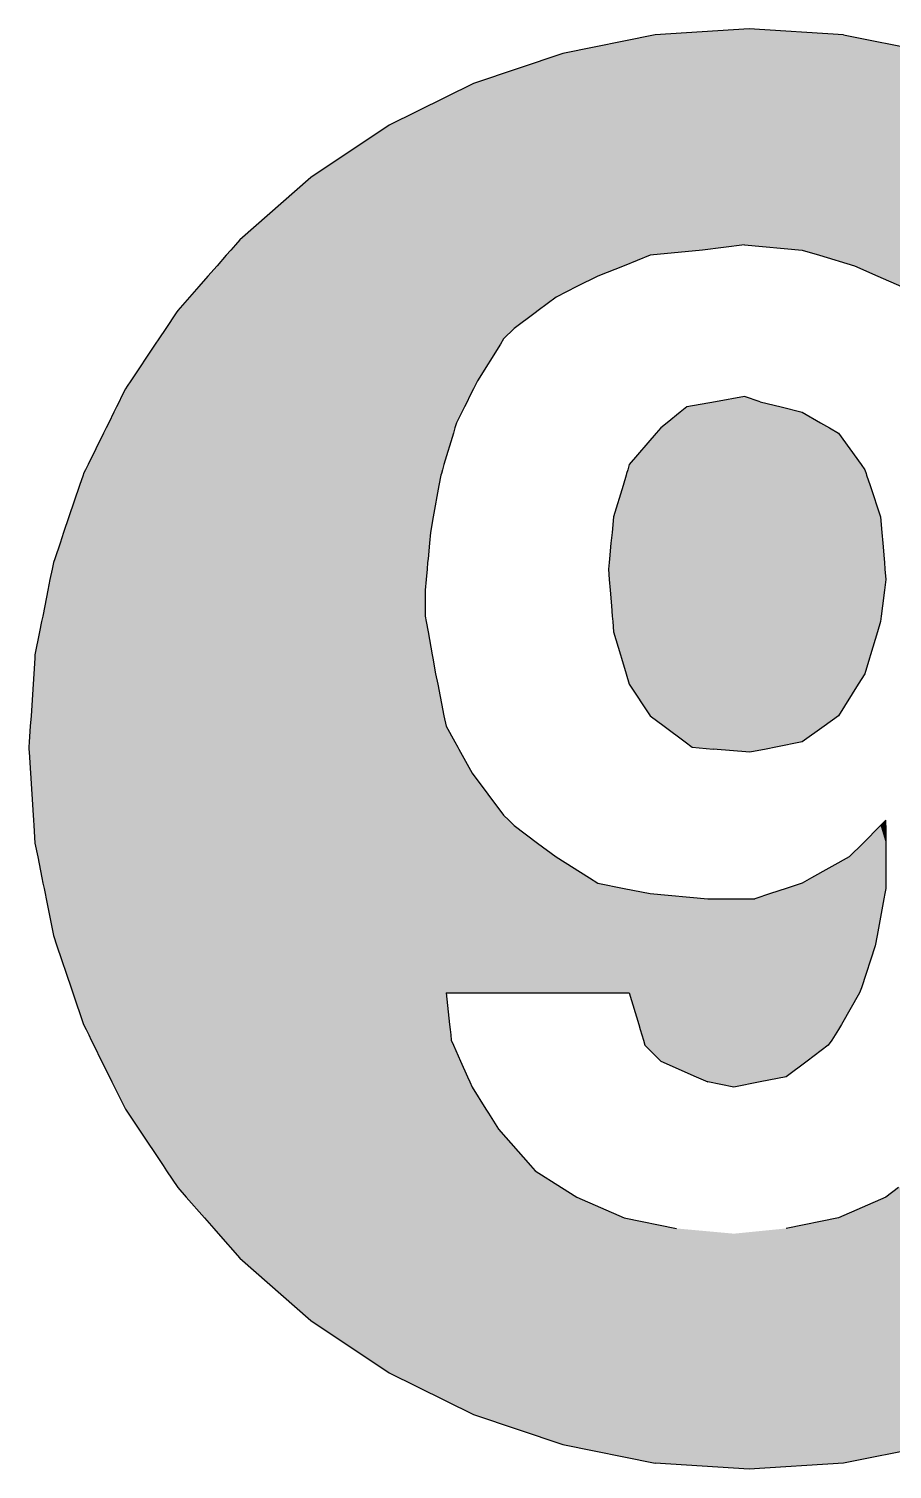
# Model space of a CAD drawing. Extents: x 66955 to 77886, y 5199 to 18578.
# Drawn here: x 67264.8 to 67411.8, y 7633.3 to 7878.7 of the extents above; entities that cross this region are included whole.
import ezdxf

# ---------------------------------------------------------------- set-up
doc = ezdxf.new("R2010")
doc.units = 0
doc.header["$MEASUREMENT"] = 0
doc.layers.add('DLINE', color=1, linetype='CONTINUOUS')

msp = doc.modelspace()

# ---------------------------------------------------------------- linework, layer by layer
at = {"layer": 'DLINE', "linetype": 'CONTINUOUS'}
for p, q in [((67387.472736, 7878.737874), (67371.456086, 7877.688087)), ((67403.489385, 7877.688087), (67387.472736, 7878.737874)), ((67371.456086, 7877.688087), (67355.713485, 7874.55669)), ((67403.489385, 7877.688087), (67419.231986, 7874.55669)), ((67355.713485, 7874.55669), (67340.514295, 7869.39726)), ((67340.514295, 7869.39726), (67326.118576, 7862.298076)), ((67326.118576, 7862.298076), (67312.772644, 7853.38061)), ((67312.772644, 7853.38061), (67300.704851, 7842.797439)), ((67299.949769, 7841.936434), (67299.167981, 7841.044975)), ((67300.704851, 7842.797439), (67299.949769, 7841.936434)), ((67386.643874, 7841.936434), (67379.512205, 7841.044975)), ((67386.643874, 7841.936434), (67396.449918, 7841.044975)), ((67298.386193, 7840.153516), (67296.822617, 7838.3706)), ((67299.167981, 7841.044975), (67298.386193, 7840.153516)), ((67370.597619, 7840.153516), (67366.140326, 7838.3706)), ((67379.512205, 7841.044975), (67370.597619, 7840.153516)), ((67396.449918, 7841.044975), (67399.421446, 7840.153516)), ((67399.421446, 7840.153516), (67405.364503, 7838.3706)), ((67295.25904, 7836.587682), (67293.695464, 7834.804765)), ((67296.822617, 7838.3706), (67295.25904, 7836.587682)), ((67361.683034, 7836.587682), (67358.117199, 7834.804765)), ((67366.140326, 7838.3706), (67361.683034, 7836.587682)), ((67405.364503, 7838.3706), (67409.376067, 7836.587682)), ((67409.376067, 7836.587682), (67413.38763, 7834.804765)), ((67293.695464, 7834.804765), (67292.131887, 7833.021848)), ((67358.117199, 7834.804765), (67354.551365, 7833.021848)), ((67292.131887, 7833.021848), (67290.121681, 7830.729646)), ((67354.551365, 7833.021848), (67351.495097, 7830.729646)), ((67289.86632, 7830.347472), (67288.07936, 7827.673096)), ((67290.121681, 7830.729646), (67289.86632, 7830.347472)), ((67350.985531, 7830.347472), (67347.419697, 7827.673096)), ((67351.495097, 7830.729646), (67350.985531, 7830.347472)), ((67288.07936, 7827.673096), (67286.888052, 7825.89018)), ((67347.419697, 7827.673096), (67345.636779, 7825.89018)), ((67286.292399, 7824.998721), (67282.122824, 7818.758511)), ((67286.888052, 7825.89018), (67286.292399, 7824.998721)), ((67345.079618, 7824.998721), (67341.179487, 7818.758511)), ((67345.636779, 7825.89018), (67345.079618, 7824.998721)), ((67281.204214, 7817.383714), (67280.563332, 7816.084135)), ((67281.52717, 7817.867052), (67281.204214, 7817.383714)), ((67282.122824, 7818.758511), (67281.52717, 7817.867052)), ((67340.492088, 7817.383714), (67339.842299, 7816.084135)), ((67340.733758, 7817.867052), (67340.492088, 7817.383714)), ((67341.179487, 7818.758511), (67340.733758, 7817.867052)), ((67279.684095, 7814.301218), (67279.244476, 7813.40976)), ((67280.123714, 7815.192677), (67279.684095, 7814.301218)), ((67280.563332, 7816.084135), (67280.123714, 7815.192677)), ((67338.95084, 7814.301218), (67338.505111, 7813.40976)), ((67339.396569, 7815.192677), (67338.95084, 7814.301218)), ((67339.842299, 7816.084135), (67339.396569, 7815.192677)), ((67376.837829, 7814.301218), (67375.723506, 7813.40976)), ((67381.740851, 7815.192677), (67376.837829, 7814.301218)), ((67386.643874, 7816.084135), (67381.740851, 7815.192677)), ((67389.318249, 7815.192677), (67386.643874, 7816.084135)), ((67389.318249, 7815.192677), (67392.884084, 7814.301218)), ((67392.884084, 7814.301218), (67396.449918, 7813.40976)), ((67278.365239, 7811.626842), (67277.92562, 7810.735384)), ((67279.244476, 7813.40976), (67278.365239, 7811.626842)), ((67337.613653, 7811.626842), (67337.346215, 7810.735384)), ((67338.505111, 7813.40976), (67337.613653, 7811.626842)), ((67373.49486, 7811.626842), (67372.380536, 7810.735384)), ((67375.723506, 7813.40976), (67373.49486, 7811.626842)), ((67396.449918, 7813.40976), (67399.570023, 7811.626842)), ((67399.570023, 7811.626842), (67401.130075, 7810.735384)), ((67277.486001, 7809.843925), (67274.848289, 7804.495174)), ((67277.92562, 7810.735384), (67277.486001, 7809.843925)), ((67337.078777, 7809.843925), (67335.474152, 7804.495174)), ((67337.346215, 7810.735384), (67337.078777, 7809.843925)), ((67371.616429, 7809.843925), (67367.031785, 7804.495174)), ((67372.380536, 7810.735384), (67371.616429, 7809.843925)), ((67401.130075, 7810.735384), (67402.690128, 7809.843925)), ((67402.690128, 7809.843925), (67406.510664, 7804.495174)), ((67274.848289, 7804.495174), (67274.40867, 7803.603715)), ((67335.474152, 7804.495174), (67335.206714, 7803.603715)), ((67367.031785, 7804.495174), (67366.764347, 7803.603715)), ((67406.510664, 7804.495174), (67407.14742, 7803.603715)), ((67274.01143, 7802.712257), (67273.406211, 7800.92934)), ((67274.105031, 7802.987995), (67274.01143, 7802.712257)), ((67274.40867, 7803.603715), (67274.105031, 7802.987995)), ((67334.939277, 7802.712257), (67334.61511, 7800.92934)), ((67335.021998, 7802.987995), (67334.939277, 7802.712257)), ((67335.206714, 7803.603715), (67335.021998, 7802.987995)), ((67366.49691, 7802.712257), (67365.962034, 7800.92934)), ((67366.579631, 7802.987995), (67366.49691, 7802.712257)), ((67366.764347, 7803.603715), (67366.579631, 7802.987995)), ((67407.14742, 7803.603715), (67407.352661, 7802.987995)), ((67407.352661, 7802.987995), (67407.444573, 7802.712257)), ((67407.444573, 7802.712257), (67408.038879, 7800.92934)), ((67273.406211, 7800.92934), (67271.590555, 7795.580588)), ((67334.61511, 7800.92934), (67333.64261, 7795.580588)), ((67365.962034, 7800.92934), (67364.357409, 7795.580588)), ((67408.038879, 7800.92934), (67409.821796, 7795.580588)), ((67271.590555, 7795.580588), (67270.682727, 7792.906213)), ((67333.64261, 7795.580588), (67333.156359, 7792.906213)), ((67364.357409, 7795.580588), (67364.089971, 7792.906213)), ((67409.821796, 7795.580588), (67410.044661, 7792.906213)), ((67270.682727, 7792.906213), (67270.077508, 7791.123295)), ((67333.156359, 7792.906213), (67332.994276, 7791.123295)), ((67364.089971, 7792.906213), (67363.91168, 7791.123295)), ((67410.044661, 7792.906213), (67410.193237, 7791.123295)), ((67270.077508, 7791.123295), (67269.16968, 7788.44892)), ((67332.994276, 7791.123295), (67332.751151, 7788.44892)), ((67363.91168, 7791.123295), (67363.644242, 7788.44892)), ((67410.193237, 7791.123295), (67410.416102, 7788.44892)), ((67268.945601, 7787.788805), (67268.722262, 7786.666003)), ((67269.16968, 7788.44892), (67268.945601, 7787.788805)), ((67332.69114, 7787.788805), (67332.589068, 7786.666003)), ((67332.751151, 7788.44892), (67332.69114, 7787.788805)), ((67363.578231, 7787.788805), (67363.465951, 7786.666003)), ((67363.644242, 7788.44892), (67363.578231, 7787.788805)), ((67410.416102, 7788.44892), (67410.471111, 7787.788805)), ((67410.471111, 7787.788805), (67410.564678, 7786.666003)), ((67268.367618, 7784.883085), (67268.012973, 7783.100169)), ((67268.722262, 7786.666003), (67268.367618, 7784.883085)), ((67332.426984, 7784.883085), (67332.264901, 7783.100169)), ((67332.589068, 7786.666003), (67332.426984, 7784.883085)), ((67363.465951, 7786.666003), (67363.614527, 7784.883085)), ((67363.614527, 7784.883085), (67363.763103, 7783.100169)), ((67410.713255, 7784.883085), (67410.49039, 7783.100169)), ((67410.564678, 7786.666003), (67410.713255, 7784.883085)), ((67268.012973, 7783.100169), (67267.481007, 7780.425793)), ((67332.264901, 7783.100169), (67332.264901, 7780.425793)), ((67363.763103, 7783.100169), (67363.985968, 7780.425793)), ((67410.49039, 7783.100169), (67410.156093, 7780.425793)), ((67267.481007, 7780.425793), (67267.126362, 7778.642875)), ((67332.264901, 7780.425793), (67332.264901, 7778.642875)), ((67363.985968, 7780.425793), (67364.134545, 7778.642875)), ((67410.156093, 7780.425793), (67409.933228, 7778.642875)), ((67266.94904, 7777.751417), (67266.594396, 7775.9685)), ((67267.126362, 7778.642875), (67266.94904, 7777.751417)), ((67332.264901, 7778.642875), (67332.426984, 7777.751417)), ((67332.426984, 7777.751417), (67332.751151, 7775.9685)), ((67364.134545, 7778.642875), (67364.208833, 7777.751417)), ((67364.208833, 7777.751417), (67364.357409, 7775.9685)), ((67409.821796, 7777.751417), (67409.286921, 7775.9685)), ((67409.933228, 7778.642875), (67409.821796, 7777.751417)), ((67266.594396, 7775.9685), (67265.814203, 7772.046204)), ((67332.751151, 7775.9685), (67333.464296, 7772.046204)), ((67364.357409, 7775.9685), (67365.534098, 7772.046204)), ((67409.286921, 7775.9685), (67408.110233, 7772.046204)), ((67265.779137, 7771.511207), (67265.60385, 7768.836831)), ((67265.814203, 7772.046204), (67265.779137, 7771.511207)), ((67333.464296, 7772.046204), (67333.561568, 7771.511207)), ((67333.561568, 7771.511207), (67334.047818, 7768.836831)), ((67365.534098, 7772.046204), (67365.694597, 7771.511207)), ((67365.694597, 7771.511207), (67366.49691, 7768.836831)), ((67407.949733, 7771.511207), (67407.14742, 7768.836831)), ((67408.110233, 7772.046204), (67407.949733, 7771.511207)), ((67265.60385, 7768.836831), (67265.486991, 7767.053914)), ((67265.60385, 7768.836831), (67265.60385, 7768.836831)), ((67334.047818, 7768.836831), (67334.404401, 7767.053914)), ((67334.047818, 7768.836831), (67334.047818, 7768.836831)), ((67366.49691, 7768.836831), (67367.031785, 7767.053914)), ((67366.49691, 7768.836831), (67366.49691, 7768.836831)), ((67407.14742, 7768.836831), (67406.033097, 7767.053914)), ((67407.14742, 7768.836831), (67407.14742, 7768.836831)), ((67265.486991, 7767.053914), (67265.136416, 7761.705163)), ((67334.404401, 7767.053914), (67335.474152, 7761.705163)), ((67367.031785, 7767.053914), (67370.597619, 7761.705163)), ((67406.033097, 7767.053914), (67402.690128, 7761.705163)), ((67265.136416, 7761.705163), (67265.019557, 7759.922245)), ((67335.474152, 7761.705163), (67335.830735, 7759.922245)), ((67370.597619, 7761.705163), (67372.974842, 7759.922245)), ((67402.690128, 7761.705163), (67400.194044, 7759.922245)), ((67265.019557, 7759.922245), (67264.844269, 7757.24787)), ((67335.830735, 7759.922245), (67337.3165, 7757.24787)), ((67372.974842, 7759.922245), (67376.540676, 7757.24787)), ((67400.194044, 7759.922245), (67396.449918, 7757.24787)), ((67264.78584, 7756.356411), (67264.764416, 7756.029555)), ((67264.764416, 7756.029555), (67264.801422, 7755.464953)), ((67264.844269, 7757.24787), (67264.78584, 7756.356411)), ((67264.801422, 7755.464953), (67265.03514, 7751.899119)), ((67264.801422, 7755.464953), (67264.801422, 7755.464953)), ((67337.3165, 7757.24787), (67337.811754, 7756.356411)), ((67337.811754, 7756.356411), (67337.993341, 7756.029555)), ((67337.993341, 7756.029555), (67338.307009, 7755.464953)), ((67338.307009, 7755.464953), (67340.288028, 7751.899119)), ((67338.307009, 7755.464953), (67338.307009, 7755.464953)), ((67376.540676, 7757.24787), (67377.729288, 7756.356411)), ((67377.729288, 7756.356411), (67381.32471, 7756.029555)), ((67387.535332, 7755.464953), (67381.32471, 7756.029555)), ((67390.358342, 7756.029555), (67387.535332, 7755.464953)), ((67391.992625, 7756.356411), (67390.358342, 7756.029555)), ((67396.449918, 7757.24787), (67391.992625, 7756.356411)), ((67265.03514, 7751.899119), (67265.502574, 7744.76745)), ((67340.288028, 7751.899119), (67345.636779, 7744.76745)), ((67265.502574, 7744.76745), (67265.561003, 7743.875992)), ((67265.561003, 7743.875992), (67265.619432, 7742.984533)), ((67265.619432, 7742.984533), (67265.814203, 7740.012905)), ((67345.636779, 7744.76745), (67346.528238, 7743.875992)), ((67346.528238, 7743.875992), (67347.419697, 7742.984533)), ((67347.419697, 7742.984533), (67351.381867, 7740.012905)), ((67409.821796, 7742.984533), (67406.850168, 7740.012905)), ((67410.713255, 7743.875992), (67409.821796, 7742.984533)), ((67410.713255, 7742.984533), (67410.713255, 7743.875992)), ((67410.713255, 7742.984533), (67410.713255, 7740.012905)), ((67265.814203, 7740.012905), (67266.287042, 7737.635782)), ((67351.381867, 7740.012905), (67354.551365, 7737.635782)), ((67406.850168, 7740.012905), (67404.473045, 7737.635782)), ((67410.713255, 7740.012905), (67410.713255, 7737.635782)), ((67266.287042, 7737.635782), (67266.996331, 7734.069948)), ((67354.551365, 7737.635782), (67360.2567, 7734.069948)), ((67404.473045, 7737.635782), (67398.054543, 7734.069948)), ((67410.713255, 7737.635782), (67410.713255, 7734.069948)), ((67266.996331, 7734.069948), (67267.173653, 7733.178489)), ((67267.173653, 7733.178489), (67267.350975, 7732.28703)), ((67360.2567, 7734.069948), (67361.683034, 7733.178489)), ((67361.683034, 7733.178489), (67366.140326, 7732.28703)), ((67396.449918, 7733.178489), (67393.775542, 7732.28703)), ((67398.054543, 7734.069948), (67396.449918, 7733.178489)), ((67410.713255, 7734.069948), (67410.713255, 7733.178489)), ((67410.713255, 7733.178489), (67410.713255, 7732.28703)), ((67267.350975, 7732.28703), (67267.528298, 7731.395572)), ((67267.528298, 7731.395572), (67267.705619, 7730.504113)), ((67366.140326, 7732.28703), (67370.597619, 7731.395572)), ((67370.597619, 7731.395572), (67380.403664, 7730.504113)), ((67391.101166, 7731.395572), (67388.42679, 7730.504113)), ((67393.775542, 7732.28703), (67391.101166, 7731.395572)), ((67410.551171, 7731.395572), (67410.389088, 7730.504113)), ((67410.713255, 7732.28703), (67410.551171, 7731.395572)), ((67267.705619, 7730.504113), (67268.945601, 7724.270305)), ((67380.403664, 7730.504113), (67388.42679, 7730.504113)), ((67410.389088, 7730.504113), (67409.255668, 7724.270305)), ((67268.945601, 7724.270305), (67268.947774, 7724.263903)), ((67268.947774, 7724.263903), (67269.552993, 7722.480986)), ((67409.254504, 7724.263903), (67408.930338, 7722.480986)), ((67409.255668, 7724.270305), (67409.254504, 7724.263903)), ((67269.552993, 7722.480986), (67271.973868, 7715.349318)), ((67408.930338, 7722.480986), (67406.553114, 7715.349318)), ((67271.973868, 7715.349318), (67272.276477, 7714.457859)), ((67272.276477, 7714.457859), (67274.105031, 7709.071114)), ((67335.830735, 7714.457859), (67336.429262, 7709.071114)), ((67335.830735, 7714.457859), (67367.031785, 7714.457859)), ((67367.031785, 7714.457859), (67368.647808, 7709.071114)), ((67406.255962, 7714.457859), (67403.177822, 7709.071114)), ((67406.553114, 7715.349318), (67406.255962, 7714.457859)), ((67274.105031, 7709.071114), (67274.525913, 7708.217649)), ((67336.429262, 7709.071114), (67336.524092, 7708.217649)), ((67368.647808, 7709.071114), (67368.903848, 7708.217649)), ((67403.177822, 7709.071114), (67402.690128, 7708.217649)), ((67274.525913, 7708.217649), (67274.965532, 7707.32619)), ((67274.965532, 7707.32619), (67275.405151, 7706.434732)), ((67275.405151, 7706.434732), (67275.84477, 7705.543273)), ((67336.524092, 7708.217649), (67336.623143, 7707.32619)), ((67336.623143, 7707.32619), (67336.722194, 7706.434732)), ((67336.722194, 7706.434732), (67337.118398, 7705.543273)), ((67368.903848, 7708.217649), (67369.171286, 7707.32619)), ((67369.171286, 7707.32619), (67369.438723, 7706.434732)), ((67369.438723, 7706.434732), (67369.70616, 7705.543273)), ((67401.501516, 7706.434732), (67400.90721, 7705.543273)), ((67402.095822, 7707.32619), (67401.501516, 7706.434732)), ((67402.690128, 7708.217649), (67402.095822, 7707.32619)), ((67275.84477, 7705.543273), (67277.163626, 7702.868898)), ((67337.118398, 7705.543273), (67338.307009, 7702.868898)), ((67369.70616, 7705.543273), (67372.380536, 7702.868898)), ((67400.90721, 7705.543273), (67397.341376, 7702.868898)), ((67277.163626, 7702.868898), (67278.482482, 7700.194522)), ((67338.307009, 7702.868898), (67339.49562, 7700.194522)), ((67372.380536, 7702.868898), (67378.397882, 7700.194522)), ((67397.341376, 7702.868898), (67393.775542, 7700.194522)), ((67278.482482, 7700.194522), (67278.922101, 7699.303063)), ((67278.922101, 7699.303063), (67279.36172, 7698.411605)), ((67339.49562, 7700.194522), (67339.891824, 7699.303063)), ((67339.891824, 7699.303063), (67340.288028, 7698.411605)), ((67378.397882, 7700.194522), (67380.403664, 7699.303063)), ((67384.860956, 7698.411605), (67380.403664, 7699.303063)), ((67389.318249, 7699.303063), (67384.860956, 7698.411605)), ((67393.775542, 7700.194522), (67389.318249, 7699.303063)), ((67279.36172, 7698.411605), (67281.204214, 7694.675395)), ((67340.288028, 7698.411605), (67342.623159, 7694.675395)), ((67281.204214, 7694.675395), (67281.686027, 7693.954312)), ((67281.686027, 7693.954312), (67283.472987, 7691.279936)), ((67342.623159, 7694.675395), (67343.073836, 7693.954312)), ((67343.073836, 7693.954312), (67344.745321, 7691.279936)), ((67283.472987, 7691.279936), (67287.642562, 7685.039726)), ((67344.745321, 7691.279936), (67350.205505, 7685.039726)), ((67287.642562, 7685.039726), (67288.238216, 7684.148268)), ((67288.238216, 7684.148268), (67290.121681, 7681.329463)), ((67350.205505, 7685.039726), (67350.985531, 7684.148268)), ((67350.985531, 7684.148268), (67355.495618, 7681.329463)), ((67290.121681, 7681.329463), (67291.558596, 7679.690975)), ((67291.558596, 7679.690975), (67294.685749, 7676.125141)), ((67355.495618, 7681.329463), (67358.117199, 7679.690975)), ((67358.117199, 7679.690975), (67366.140326, 7676.125141)), ((67410.713255, 7679.690975), (67402.690128, 7676.125141)), ((67412.897906, 7681.329463), (67410.713255, 7679.690975)), ((67294.685749, 7676.125141), (67296.249326, 7674.342223)), ((67296.249326, 7674.342223), (67297.031114, 7673.450765)), ((67366.140326, 7676.125141), (67375.054912, 7674.342223)), ((67402.690128, 7676.125141), (67393.775542, 7674.342223)), ((67297.031114, 7673.450765), (67300.704851, 7669.26167)), ((67300.704851, 7669.26167), (67312.772644, 7658.6785)), ((67312.772644, 7658.6785), (67326.118576, 7649.761033)), ((67326.118576, 7649.761033), (67340.514295, 7642.66185)), ((67340.514295, 7642.66185), (67355.713485, 7637.50242)), ((67355.713485, 7637.50242), (67371.456086, 7634.371023)), ((67419.231986, 7637.50242), (67403.489385, 7634.371023)), ((67387.472736, 7633.321236), (67371.456086, 7634.371023)), ((67403.489385, 7634.371023), (67387.472736, 7633.321236))]:
    msp.add_line(p, q, dxfattribs=at)
for points in [[(67387.472736, 7878.737874), (67371.456086, 7877.688087), (67403.489385, 7877.688087)], [(67371.456086, 7877.688087), (67355.713485, 7874.55669), (67419.231986, 7874.55669)], [(67355.713485, 7874.55669), (67340.514295, 7869.39726), (67434.431177, 7869.39726)], [(67340.514295, 7869.39726), (67326.118576, 7862.298076), (67448.826895, 7862.298076)], [(67326.118576, 7862.298076), (67312.772644, 7853.38061), (67462.172828, 7853.38061)], [(67312.772644, 7853.38061), (67300.704851, 7842.797439), (67474.24062, 7842.797439)], [(67299.949769, 7841.936434), (67299.167981, 7841.044975), (67379.512205, 7841.044975)], [(67300.704851, 7842.797439), (67299.949769, 7841.936434), (67474.995702, 7841.936434)], [(67386.643874, 7841.936434), (67396.449918, 7841.044975), (67475.77749, 7841.044975)], [(67298.386193, 7840.153516), (67296.822617, 7838.3706), (67366.140326, 7838.3706)], [(67299.167981, 7841.044975), (67298.386193, 7840.153516), (67370.597619, 7840.153516)], [(67396.449918, 7841.044975), (67399.421446, 7840.153516), (67476.559278, 7840.153516)], [(67399.421446, 7840.153516), (67405.364503, 7838.3706), (67478.122854, 7838.3706)], [(67295.25904, 7836.587682), (67293.695464, 7834.804765), (67358.117199, 7834.804765)], [(67296.822617, 7838.3706), (67295.25904, 7836.587682), (67361.683034, 7836.587682)], [(67405.364503, 7838.3706), (67409.376067, 7836.587682), (67479.686431, 7836.587682)], [(67409.376067, 7836.587682), (67413.38763, 7834.804765), (67481.250008, 7834.804765)], [(67293.695464, 7834.804765), (67292.131887, 7833.021848), (67354.551365, 7833.021848)], [(67292.131887, 7833.021848), (67290.121681, 7830.729646), (67351.495097, 7830.729646)], [(67289.86632, 7830.347472), (67288.07936, 7827.673096), (67347.419697, 7827.673096)], [(67290.121681, 7830.729646), (67289.86632, 7830.347472), (67350.985531, 7830.347472)], [(67288.07936, 7827.673096), (67286.888052, 7825.89018), (67345.636779, 7825.89018)], [(67286.292399, 7824.998721), (67282.122824, 7818.758511), (67341.179487, 7818.758511)], [(67286.888052, 7825.89018), (67286.292399, 7824.998721), (67345.079618, 7824.998721)], [(67281.204214, 7817.383714), (67280.563332, 7816.084135), (67339.842299, 7816.084135)], [(67281.52717, 7817.867052), (67281.204214, 7817.383714), (67340.492088, 7817.383714)], [(67282.122824, 7818.758511), (67281.52717, 7817.867052), (67340.733758, 7817.867052)], [(67279.684095, 7814.301218), (67279.244476, 7813.40976), (67338.505111, 7813.40976)], [(67280.123714, 7815.192677), (67279.684095, 7814.301218), (67338.95084, 7814.301218)], [(67280.563332, 7816.084135), (67280.123714, 7815.192677), (67339.396569, 7815.192677)], [(67376.837829, 7814.301218), (67375.723506, 7813.40976), (67396.449918, 7813.40976)], [(67381.740851, 7815.192677), (67376.837829, 7814.301218), (67392.884084, 7814.301218)], [(67386.643874, 7816.084135), (67381.740851, 7815.192677), (67389.318249, 7815.192677)], [(67278.365239, 7811.626842), (67277.92562, 7810.735384), (67337.346215, 7810.735384)], [(67279.244476, 7813.40976), (67278.365239, 7811.626842), (67337.613653, 7811.626842)], [(67373.49486, 7811.626842), (67372.380536, 7810.735384), (67401.130075, 7810.735384)], [(67375.723506, 7813.40976), (67373.49486, 7811.626842), (67399.570023, 7811.626842)], [(67277.486001, 7809.843925), (67274.848289, 7804.495174), (67335.474152, 7804.495174)], [(67277.92562, 7810.735384), (67277.486001, 7809.843925), (67337.078777, 7809.843925)], [(67371.616429, 7809.843925), (67367.031785, 7804.495174), (67406.510664, 7804.495174)], [(67372.380536, 7810.735384), (67371.616429, 7809.843925), (67402.690128, 7809.843925)], [(67274.848289, 7804.495174), (67274.40867, 7803.603715), (67335.206714, 7803.603715)], [(67367.031785, 7804.495174), (67366.764347, 7803.603715), (67407.14742, 7803.603715)], [(67274.01143, 7802.712257), (67273.406211, 7800.92934), (67334.61511, 7800.92934)], [(67274.105031, 7802.987995), (67274.01143, 7802.712257), (67334.939277, 7802.712257)], [(67274.40867, 7803.603715), (67274.105031, 7802.987995), (67335.021998, 7802.987995)], [(67366.49691, 7802.712257), (67365.962034, 7800.92934), (67408.038879, 7800.92934)], [(67366.579631, 7802.987995), (67366.49691, 7802.712257), (67407.444573, 7802.712257)], [(67366.764347, 7803.603715), (67366.579631, 7802.987995), (67407.352661, 7802.987995)], [(67273.406211, 7800.92934), (67271.590555, 7795.580588), (67333.64261, 7795.580588)], [(67365.962034, 7800.92934), (67364.357409, 7795.580588), (67409.821796, 7795.580588)], [(67271.590555, 7795.580588), (67270.682727, 7792.906213), (67333.156359, 7792.906213)], [(67364.357409, 7795.580588), (67364.089971, 7792.906213), (67410.044661, 7792.906213)], [(67270.682727, 7792.906213), (67270.077508, 7791.123295), (67332.994276, 7791.123295)], [(67364.089971, 7792.906213), (67363.91168, 7791.123295), (67410.193237, 7791.123295)], [(67270.077508, 7791.123295), (67269.16968, 7788.44892), (67332.751151, 7788.44892)], [(67363.91168, 7791.123295), (67363.644242, 7788.44892), (67410.416102, 7788.44892)], [(67268.945601, 7787.788805), (67268.722262, 7786.666003), (67332.589068, 7786.666003)], [(67269.16968, 7788.44892), (67268.945601, 7787.788805), (67332.69114, 7787.788805)], [(67363.578231, 7787.788805), (67363.465951, 7786.666003), (67410.564678, 7786.666003)], [(67363.644242, 7788.44892), (67363.578231, 7787.788805), (67410.471111, 7787.788805)], [(67268.367618, 7784.883085), (67268.012973, 7783.100169), (67332.264901, 7783.100169)], [(67268.722262, 7786.666003), (67268.367618, 7784.883085), (67332.426984, 7784.883085)], [(67363.465951, 7786.666003), (67363.614527, 7784.883085), (67410.713255, 7784.883085)], [(67363.614527, 7784.883085), (67363.763103, 7783.100169), (67410.49039, 7783.100169)], [(67268.012973, 7783.100169), (67267.481007, 7780.425793), (67332.264901, 7780.425793)], [(67363.763103, 7783.100169), (67363.985968, 7780.425793), (67410.156093, 7780.425793)], [(67267.481007, 7780.425793), (67267.126362, 7778.642875), (67332.264901, 7778.642875)], [(67363.985968, 7780.425793), (67364.134545, 7778.642875), (67409.933228, 7778.642875)], [(67266.94904, 7777.751417), (67266.594396, 7775.9685), (67332.751151, 7775.9685)], [(67267.126362, 7778.642875), (67266.94904, 7777.751417), (67332.426984, 7777.751417)], [(67364.134545, 7778.642875), (67364.208833, 7777.751417), (67409.821796, 7777.751417)], [(67364.208833, 7777.751417), (67364.357409, 7775.9685), (67409.286921, 7775.9685)], [(67266.594396, 7775.9685), (67265.814203, 7772.046204), (67333.464296, 7772.046204)], [(67364.357409, 7775.9685), (67365.534098, 7772.046204), (67408.110233, 7772.046204)], [(67265.779137, 7771.511207), (67265.60385, 7768.836831), (67334.047818, 7768.836831)], [(67265.814203, 7772.046204), (67265.779137, 7771.511207), (67333.561568, 7771.511207)], [(67365.534098, 7772.046204), (67365.694597, 7771.511207), (67407.949733, 7771.511207)], [(67365.694597, 7771.511207), (67366.49691, 7768.836831), (67407.14742, 7768.836831)], [(67265.60385, 7768.836831), (67265.486991, 7767.053914), (67334.404401, 7767.053914)], [(67265.60385, 7768.836831), (67334.047818, 7768.836831), (67334.047818, 7768.836831)], [(67265.60385, 7768.836831), (67265.60385, 7768.836831), (67334.047818, 7768.836831)], [(67366.49691, 7768.836831), (67367.031785, 7767.053914), (67406.033097, 7767.053914)], [(67366.49691, 7768.836831), (67407.14742, 7768.836831), (67407.14742, 7768.836831)], [(67366.49691, 7768.836831), (67366.49691, 7768.836831), (67407.14742, 7768.836831)], [(67265.486991, 7767.053914), (67265.136416, 7761.705163), (67335.474152, 7761.705163)], [(67367.031785, 7767.053914), (67370.597619, 7761.705163), (67402.690128, 7761.705163)], [(67265.136416, 7761.705163), (67265.019557, 7759.922245), (67335.830735, 7759.922245)], [(67370.597619, 7761.705163), (67372.974842, 7759.922245), (67400.194044, 7759.922245)], [(67265.019557, 7759.922245), (67264.844269, 7757.24787), (67337.3165, 7757.24787)], [(67372.974842, 7759.922245), (67376.540676, 7757.24787), (67396.449918, 7757.24787)], [(67264.78584, 7756.356411), (67264.764416, 7756.029555), (67337.993341, 7756.029555)], [(67264.764416, 7756.029555), (67264.801422, 7755.464953), (67338.307009, 7755.464953)], [(67264.844269, 7757.24787), (67264.78584, 7756.356411), (67337.811754, 7756.356411)], [(67264.801422, 7755.464953), (67265.03514, 7751.899119), (67340.288028, 7751.899119)], [(67264.801422, 7755.464953), (67338.307009, 7755.464953), (67338.307009, 7755.464953)], [(67264.801422, 7755.464953), (67264.801422, 7755.464953), (67338.307009, 7755.464953)], [(67376.540676, 7757.24787), (67377.729288, 7756.356411), (67391.992625, 7756.356411)], [(67377.729288, 7756.356411), (67381.32471, 7756.029555), (67390.358342, 7756.029555)], [(67265.03514, 7751.899119), (67265.502574, 7744.76745), (67345.636779, 7744.76745)], [(67265.502574, 7744.76745), (67265.561003, 7743.875992), (67346.528238, 7743.875992)], [(67265.561003, 7743.875992), (67265.619432, 7742.984533), (67347.419697, 7742.984533)], [(67265.619432, 7742.984533), (67265.814203, 7740.012905), (67351.381867, 7740.012905)], [(67409.821796, 7742.984533), (67406.850168, 7740.012905), (67410.713255, 7740.012905)], [(67410.713255, 7743.875992), (67409.821796, 7742.984533), (67410.713255, 7742.984533)], [(67265.814203, 7740.012905), (67266.287042, 7737.635782), (67354.551365, 7737.635782)], [(67406.850168, 7740.012905), (67404.473045, 7737.635782), (67410.713255, 7737.635782)], [(67266.287042, 7737.635782), (67266.996331, 7734.069948), (67360.2567, 7734.069948)], [(67404.473045, 7737.635782), (67398.054543, 7734.069948), (67410.713255, 7734.069948)], [(67266.996331, 7734.069948), (67267.173653, 7733.178489), (67361.683034, 7733.178489)], [(67267.173653, 7733.178489), (67267.350975, 7732.28703), (67366.140326, 7732.28703)], [(67396.449918, 7733.178489), (67393.775542, 7732.28703), (67410.713255, 7732.28703)], [(67398.054543, 7734.069948), (67396.449918, 7733.178489), (67410.713255, 7733.178489)], [(67267.350975, 7732.28703), (67267.528298, 7731.395572), (67370.597619, 7731.395572)], [(67267.528298, 7731.395572), (67267.705619, 7730.504113), (67380.403664, 7730.504113)], [(67391.101166, 7731.395572), (67388.42679, 7730.504113), (67410.389088, 7730.504113)], [(67393.775542, 7732.28703), (67391.101166, 7731.395572), (67410.551171, 7731.395572)], [(67267.705619, 7730.504113), (67268.945601, 7724.270305), (67409.255668, 7724.270305)], [(67380.403664, 7730.504113), (67380.403664, 7730.504113), (67388.42679, 7730.504113)], [(67268.945601, 7724.270305), (67268.947774, 7724.263903), (67409.254504, 7724.263903)], [(67268.947774, 7724.263903), (67269.552993, 7722.480986), (67408.930338, 7722.480986)], [(67269.552993, 7722.480986), (67271.973868, 7715.349318), (67406.553114, 7715.349318)], [(67271.973868, 7715.349318), (67272.276477, 7714.457859), (67406.255962, 7714.457859)], [(67272.276477, 7714.457859), (67274.105031, 7709.071114), (67336.429262, 7709.071114)], [(67335.830735, 7714.457859), (67335.830735, 7714.457859), (67367.031785, 7714.457859)], [(67367.031785, 7714.457859), (67368.647808, 7709.071114), (67403.177822, 7709.071114)], [(67274.105031, 7709.071114), (67274.525913, 7708.217649), (67336.524092, 7708.217649)], [(67368.647808, 7709.071114), (67368.903848, 7708.217649), (67402.690128, 7708.217649)], [(67274.525913, 7708.217649), (67274.965532, 7707.32619), (67336.623143, 7707.32619)], [(67274.965532, 7707.32619), (67275.405151, 7706.434732), (67336.722194, 7706.434732)], [(67275.405151, 7706.434732), (67275.84477, 7705.543273), (67337.118398, 7705.543273)], [(67368.903848, 7708.217649), (67369.171286, 7707.32619), (67402.095822, 7707.32619)], [(67369.171286, 7707.32619), (67369.438723, 7706.434732), (67401.501516, 7706.434732)], [(67369.438723, 7706.434732), (67369.70616, 7705.543273), (67400.90721, 7705.543273)], [(67275.84477, 7705.543273), (67277.163626, 7702.868898), (67338.307009, 7702.868898)], [(67369.70616, 7705.543273), (67372.380536, 7702.868898), (67397.341376, 7702.868898)], [(67277.163626, 7702.868898), (67278.482482, 7700.194522), (67339.49562, 7700.194522)], [(67372.380536, 7702.868898), (67378.397882, 7700.194522), (67393.775542, 7700.194522)], [(67278.482482, 7700.194522), (67278.922101, 7699.303063), (67339.891824, 7699.303063)], [(67278.922101, 7699.303063), (67279.36172, 7698.411605), (67340.288028, 7698.411605)], [(67378.397882, 7700.194522), (67380.403664, 7699.303063), (67389.318249, 7699.303063)], [(67279.36172, 7698.411605), (67281.204214, 7694.675395), (67342.623159, 7694.675395)], [(67281.204214, 7694.675395), (67281.686027, 7693.954312), (67343.073836, 7693.954312)], [(67281.686027, 7693.954312), (67283.472987, 7691.279936), (67344.745321, 7691.279936)], [(67283.472987, 7691.279936), (67287.642562, 7685.039726), (67350.205505, 7685.039726)], [(67287.642562, 7685.039726), (67288.238216, 7684.148268), (67350.985531, 7684.148268)], [(67288.238216, 7684.148268), (67290.121681, 7681.329463), (67355.495618, 7681.329463)], [(67290.121681, 7681.329463), (67291.558596, 7679.690975), (67358.117199, 7679.690975)], [(67291.558596, 7679.690975), (67294.685749, 7676.125141), (67366.140326, 7676.125141)], [(67410.713255, 7679.690975), (67402.690128, 7676.125141), (67480.259722, 7676.125141)], [(67412.897906, 7681.329463), (67410.713255, 7679.690975), (67483.386875, 7679.690975)], [(67294.685749, 7676.125141), (67296.249326, 7674.342223), (67375.054912, 7674.342223)], [(67296.249326, 7674.342223), (67297.031114, 7673.450765), (67384.860956, 7673.450765)], [(67393.775542, 7674.342223), (67384.860956, 7673.450765), (67477.914357, 7673.450765)], [(67402.690128, 7676.125141), (67393.775542, 7674.342223), (67478.696146, 7674.342223)], [(67297.031114, 7673.450765), (67300.704851, 7669.26167), (67474.24062, 7669.26167)], [(67300.704851, 7669.26167), (67312.772644, 7658.6785), (67462.172828, 7658.6785)], [(67312.772644, 7658.6785), (67326.118576, 7649.761033), (67448.826895, 7649.761033)], [(67326.118576, 7649.761033), (67340.514295, 7642.66185), (67434.431177, 7642.66185)], [(67340.514295, 7642.66185), (67355.713485, 7637.50242), (67419.231986, 7637.50242)], [(67355.713485, 7637.50242), (67371.456086, 7634.371023), (67403.489385, 7634.371023)]]:
    msp.add_solid(points, dxfattribs=at)
at = {"layer": 'DLINE', "linetype": 'CONTINUOUS', "extrusion": (0, 0, -1)}
for points in [[(-67371.456086, 7877.688087), (-67403.489385, 7877.688087), (-67419.231986, 7874.55669)], [(-67355.713485, 7874.55669), (-67419.231986, 7874.55669), (-67434.431177, 7869.39726)], [(-67340.514295, 7869.39726), (-67434.431177, 7869.39726), (-67448.826895, 7862.298076)], [(-67326.118576, 7862.298076), (-67448.826895, 7862.298076), (-67462.172828, 7853.38061)], [(-67312.772644, 7853.38061), (-67462.172828, 7853.38061), (-67474.24062, 7842.797439)], [(-67299.949769, 7841.936434), (-67386.643874, 7841.936434), (-67379.512205, 7841.044975)], [(-67300.704851, 7842.797439), (-67474.24062, 7842.797439), (-67474.995702, 7841.936434)], [(-67386.643874, 7841.936434), (-67474.995702, 7841.936434), (-67475.77749, 7841.044975)], [(-67298.386193, 7840.153516), (-67370.597619, 7840.153516), (-67366.140326, 7838.3706)], [(-67299.167981, 7841.044975), (-67379.512205, 7841.044975), (-67370.597619, 7840.153516)], [(-67396.449918, 7841.044975), (-67475.77749, 7841.044975), (-67476.559278, 7840.153516)], [(-67399.421446, 7840.153516), (-67476.559278, 7840.153516), (-67478.122854, 7838.3706)], [(-67295.25904, 7836.587682), (-67361.683034, 7836.587682), (-67358.117199, 7834.804765)], [(-67296.822617, 7838.3706), (-67366.140326, 7838.3706), (-67361.683034, 7836.587682)], [(-67405.364503, 7838.3706), (-67478.122854, 7838.3706), (-67479.686431, 7836.587682)], [(-67409.376067, 7836.587682), (-67479.686431, 7836.587682), (-67481.250008, 7834.804765)], [(-67293.695464, 7834.804765), (-67358.117199, 7834.804765), (-67354.551365, 7833.021848)], [(-67292.131887, 7833.021848), (-67354.551365, 7833.021848), (-67351.495097, 7830.729646)], [(-67289.86632, 7830.347472), (-67350.985531, 7830.347472), (-67347.419697, 7827.673096)], [(-67290.121681, 7830.729646), (-67351.495097, 7830.729646), (-67350.985531, 7830.347472)], [(-67288.07936, 7827.673096), (-67347.419697, 7827.673096), (-67345.636779, 7825.89018)], [(-67286.292399, 7824.998721), (-67345.079618, 7824.998721), (-67341.179487, 7818.758511)], [(-67286.888052, 7825.89018), (-67345.636779, 7825.89018), (-67345.079618, 7824.998721)], [(-67281.204214, 7817.383714), (-67340.492088, 7817.383714), (-67339.842299, 7816.084135)], [(-67281.52717, 7817.867052), (-67340.733758, 7817.867052), (-67340.492088, 7817.383714)], [(-67282.122824, 7818.758511), (-67341.179487, 7818.758511), (-67340.733758, 7817.867052)], [(-67279.684095, 7814.301218), (-67338.95084, 7814.301218), (-67338.505111, 7813.40976)], [(-67280.123714, 7815.192677), (-67339.396569, 7815.192677), (-67338.95084, 7814.301218)], [(-67280.563332, 7816.084135), (-67339.842299, 7816.084135), (-67339.396569, 7815.192677)], [(-67376.837829, 7814.301218), (-67392.884084, 7814.301218), (-67396.449918, 7813.40976)], [(-67381.740851, 7815.192677), (-67389.318249, 7815.192677), (-67392.884084, 7814.301218)], [(-67278.365239, 7811.626842), (-67337.613653, 7811.626842), (-67337.346215, 7810.735384)], [(-67279.244476, 7813.40976), (-67338.505111, 7813.40976), (-67337.613653, 7811.626842)], [(-67373.49486, 7811.626842), (-67399.570023, 7811.626842), (-67401.130075, 7810.735384)], [(-67375.723506, 7813.40976), (-67396.449918, 7813.40976), (-67399.570023, 7811.626842)], [(-67277.486001, 7809.843925), (-67337.078777, 7809.843925), (-67335.474152, 7804.495174)], [(-67277.92562, 7810.735384), (-67337.346215, 7810.735384), (-67337.078777, 7809.843925)], [(-67371.616429, 7809.843925), (-67402.690128, 7809.843925), (-67406.510664, 7804.495174)], [(-67372.380536, 7810.735384), (-67401.130075, 7810.735384), (-67402.690128, 7809.843925)], [(-67274.848289, 7804.495174), (-67335.474152, 7804.495174), (-67335.206714, 7803.603715)], [(-67367.031785, 7804.495174), (-67406.510664, 7804.495174), (-67407.14742, 7803.603715)], [(-67274.01143, 7802.712257), (-67334.939277, 7802.712257), (-67334.61511, 7800.92934)], [(-67274.105031, 7802.987995), (-67335.021998, 7802.987995), (-67334.939277, 7802.712257)], [(-67274.40867, 7803.603715), (-67335.206714, 7803.603715), (-67335.021998, 7802.987995)], [(-67366.49691, 7802.712257), (-67407.444573, 7802.712257), (-67408.038879, 7800.92934)], [(-67366.579631, 7802.987995), (-67407.352661, 7802.987995), (-67407.444573, 7802.712257)], [(-67366.764347, 7803.603715), (-67407.14742, 7803.603715), (-67407.352661, 7802.987995)], [(-67273.406211, 7800.92934), (-67334.61511, 7800.92934), (-67333.64261, 7795.580588)], [(-67365.962034, 7800.92934), (-67408.038879, 7800.92934), (-67409.821796, 7795.580588)], [(-67271.590555, 7795.580588), (-67333.64261, 7795.580588), (-67333.156359, 7792.906213)], [(-67364.357409, 7795.580588), (-67409.821796, 7795.580588), (-67410.044661, 7792.906213)], [(-67270.682727, 7792.906213), (-67333.156359, 7792.906213), (-67332.994276, 7791.123295)], [(-67364.089971, 7792.906213), (-67410.044661, 7792.906213), (-67410.193237, 7791.123295)], [(-67270.077508, 7791.123295), (-67332.994276, 7791.123295), (-67332.751151, 7788.44892)], [(-67363.91168, 7791.123295), (-67410.193237, 7791.123295), (-67410.416102, 7788.44892)], [(-67268.945601, 7787.788805), (-67332.69114, 7787.788805), (-67332.589068, 7786.666003)], [(-67269.16968, 7788.44892), (-67332.751151, 7788.44892), (-67332.69114, 7787.788805)], [(-67363.578231, 7787.788805), (-67410.471111, 7787.788805), (-67410.564678, 7786.666003)], [(-67363.644242, 7788.44892), (-67410.416102, 7788.44892), (-67410.471111, 7787.788805)], [(-67268.367618, 7784.883085), (-67332.426984, 7784.883085), (-67332.264901, 7783.100169)], [(-67268.722262, 7786.666003), (-67332.589068, 7786.666003), (-67332.426984, 7784.883085)], [(-67363.465951, 7786.666003), (-67410.564678, 7786.666003), (-67410.713255, 7784.883085)], [(-67363.614527, 7784.883085), (-67410.713255, 7784.883085), (-67410.49039, 7783.100169)], [(-67268.012973, 7783.100169), (-67332.264901, 7783.100169), (-67332.264901, 7780.425793)], [(-67363.763103, 7783.100169), (-67410.49039, 7783.100169), (-67410.156093, 7780.425793)], [(-67267.481007, 7780.425793), (-67332.264901, 7780.425793), (-67332.264901, 7778.642875)], [(-67363.985968, 7780.425793), (-67410.156093, 7780.425793), (-67409.933228, 7778.642875)], [(-67266.94904, 7777.751417), (-67332.426984, 7777.751417), (-67332.751151, 7775.9685)], [(-67267.126362, 7778.642875), (-67332.264901, 7778.642875), (-67332.426984, 7777.751417)], [(-67364.134545, 7778.642875), (-67409.933228, 7778.642875), (-67409.821796, 7777.751417)], [(-67364.208833, 7777.751417), (-67409.821796, 7777.751417), (-67409.286921, 7775.9685)], [(-67266.594396, 7775.9685), (-67332.751151, 7775.9685), (-67333.464296, 7772.046204)], [(-67364.357409, 7775.9685), (-67409.286921, 7775.9685), (-67408.110233, 7772.046204)], [(-67265.779137, 7771.511207), (-67333.561568, 7771.511207), (-67334.047818, 7768.836831)], [(-67265.814203, 7772.046204), (-67333.464296, 7772.046204), (-67333.561568, 7771.511207)], [(-67365.534098, 7772.046204), (-67408.110233, 7772.046204), (-67407.949733, 7771.511207)], [(-67365.694597, 7771.511207), (-67407.949733, 7771.511207), (-67407.14742, 7768.836831)], [(-67265.60385, 7768.836831), (-67334.047818, 7768.836831), (-67334.404401, 7767.053914)], [(-67366.49691, 7768.836831), (-67407.14742, 7768.836831), (-67406.033097, 7767.053914)], [(-67265.486991, 7767.053914), (-67334.404401, 7767.053914), (-67335.474152, 7761.705163)], [(-67367.031785, 7767.053914), (-67406.033097, 7767.053914), (-67402.690128, 7761.705163)], [(-67265.136416, 7761.705163), (-67335.474152, 7761.705163), (-67335.830735, 7759.922245)], [(-67370.597619, 7761.705163), (-67402.690128, 7761.705163), (-67400.194044, 7759.922245)], [(-67265.019557, 7759.922245), (-67335.830735, 7759.922245), (-67337.3165, 7757.24787)], [(-67372.974842, 7759.922245), (-67400.194044, 7759.922245), (-67396.449918, 7757.24787)], [(-67264.764416, 7756.029555), (-67337.993341, 7756.029555), (-67338.307009, 7755.464953)], [(-67264.78584, 7756.356411), (-67337.811754, 7756.356411), (-67337.993341, 7756.029555)], [(-67264.801422, 7755.464953), (-67338.307009, 7755.464953), (-67340.288028, 7751.899119)], [(-67264.844269, 7757.24787), (-67337.3165, 7757.24787), (-67337.811754, 7756.356411)], [(-67376.540676, 7757.24787), (-67396.449918, 7757.24787), (-67391.992625, 7756.356411)], [(-67377.729288, 7756.356411), (-67391.992625, 7756.356411), (-67390.358342, 7756.029555)], [(-67381.32471, 7756.029555), (-67390.358342, 7756.029555), (-67387.535332, 7755.464953)], [(-67265.03514, 7751.899119), (-67340.288028, 7751.899119), (-67345.636779, 7744.76745)], [(-67265.502574, 7744.76745), (-67345.636779, 7744.76745), (-67346.528238, 7743.875992)], [(-67265.561003, 7743.875992), (-67346.528238, 7743.875992), (-67347.419697, 7742.984533)], [(-67265.619432, 7742.984533), (-67347.419697, 7742.984533), (-67351.381867, 7740.012905)], [(-67409.821796, 7742.984533), (-67410.713255, 7742.984533), (-67410.713255, 7740.012905)], [(-67265.814203, 7740.012905), (-67351.381867, 7740.012905), (-67354.551365, 7737.635782)], [(-67406.850168, 7740.012905), (-67410.713255, 7740.012905), (-67410.713255, 7737.635782)], [(-67266.287042, 7737.635782), (-67354.551365, 7737.635782), (-67360.2567, 7734.069948)], [(-67404.473045, 7737.635782), (-67410.713255, 7737.635782), (-67410.713255, 7734.069948)], [(-67266.996331, 7734.069948), (-67360.2567, 7734.069948), (-67361.683034, 7733.178489)], [(-67267.173653, 7733.178489), (-67361.683034, 7733.178489), (-67366.140326, 7732.28703)], [(-67396.449918, 7733.178489), (-67410.713255, 7733.178489), (-67410.713255, 7732.28703)], [(-67398.054543, 7734.069948), (-67410.713255, 7734.069948), (-67410.713255, 7733.178489)], [(-67267.350975, 7732.28703), (-67366.140326, 7732.28703), (-67370.597619, 7731.395572)], [(-67267.528298, 7731.395572), (-67370.597619, 7731.395572), (-67380.403664, 7730.504113)], [(-67391.101166, 7731.395572), (-67410.551171, 7731.395572), (-67410.389088, 7730.504113)], [(-67393.775542, 7732.28703), (-67410.713255, 7732.28703), (-67410.551171, 7731.395572)], [(-67267.705619, 7730.504113), (-67410.389088, 7730.504113), (-67409.255668, 7724.270305)], [(-67268.945601, 7724.270305), (-67409.255668, 7724.270305), (-67409.254504, 7724.263903)], [(-67268.947774, 7724.263903), (-67409.254504, 7724.263903), (-67408.930338, 7722.480986)], [(-67269.552993, 7722.480986), (-67408.930338, 7722.480986), (-67406.553114, 7715.349318)], [(-67271.973868, 7715.349318), (-67406.553114, 7715.349318), (-67406.255962, 7714.457859)], [(-67272.276477, 7714.457859), (-67335.830735, 7714.457859), (-67336.429262, 7709.071114)], [(-67367.031785, 7714.457859), (-67406.255962, 7714.457859), (-67403.177822, 7709.071114)], [(-67274.105031, 7709.071114), (-67336.429262, 7709.071114), (-67336.524092, 7708.217649)], [(-67368.647808, 7709.071114), (-67403.177822, 7709.071114), (-67402.690128, 7708.217649)], [(-67274.525913, 7708.217649), (-67336.524092, 7708.217649), (-67336.623143, 7707.32619)], [(-67274.965532, 7707.32619), (-67336.623143, 7707.32619), (-67336.722194, 7706.434732)], [(-67275.405151, 7706.434732), (-67336.722194, 7706.434732), (-67337.118398, 7705.543273)], [(-67368.903848, 7708.217649), (-67402.690128, 7708.217649), (-67402.095822, 7707.32619)], [(-67369.171286, 7707.32619), (-67402.095822, 7707.32619), (-67401.501516, 7706.434732)], [(-67369.438723, 7706.434732), (-67401.501516, 7706.434732), (-67400.90721, 7705.543273)], [(-67275.84477, 7705.543273), (-67337.118398, 7705.543273), (-67338.307009, 7702.868898)], [(-67369.70616, 7705.543273), (-67400.90721, 7705.543273), (-67397.341376, 7702.868898)], [(-67277.163626, 7702.868898), (-67338.307009, 7702.868898), (-67339.49562, 7700.194522)], [(-67372.380536, 7702.868898), (-67397.341376, 7702.868898), (-67393.775542, 7700.194522)], [(-67278.482482, 7700.194522), (-67339.49562, 7700.194522), (-67339.891824, 7699.303063)], [(-67278.922101, 7699.303063), (-67339.891824, 7699.303063), (-67340.288028, 7698.411605)], [(-67378.397882, 7700.194522), (-67393.775542, 7700.194522), (-67389.318249, 7699.303063)], [(-67380.403664, 7699.303063), (-67389.318249, 7699.303063), (-67384.860956, 7698.411605)], [(-67279.36172, 7698.411605), (-67340.288028, 7698.411605), (-67342.623159, 7694.675395)], [(-67281.204214, 7694.675395), (-67342.623159, 7694.675395), (-67343.073836, 7693.954312)], [(-67281.686027, 7693.954312), (-67343.073836, 7693.954312), (-67344.745321, 7691.279936)], [(-67283.472987, 7691.279936), (-67344.745321, 7691.279936), (-67350.205505, 7685.039726)], [(-67287.642562, 7685.039726), (-67350.205505, 7685.039726), (-67350.985531, 7684.148268)], [(-67288.238216, 7684.148268), (-67350.985531, 7684.148268), (-67355.495618, 7681.329463)], [(-67290.121681, 7681.329463), (-67355.495618, 7681.329463), (-67358.117199, 7679.690975)], [(-67291.558596, 7679.690975), (-67358.117199, 7679.690975), (-67366.140326, 7676.125141)], [(-67410.713255, 7679.690975), (-67483.386875, 7679.690975), (-67480.259722, 7676.125141)], [(-67294.685749, 7676.125141), (-67366.140326, 7676.125141), (-67375.054912, 7674.342223)], [(-67296.249326, 7674.342223), (-67375.054912, 7674.342223), (-67384.860956, 7673.450765)], [(-67393.775542, 7674.342223), (-67478.696146, 7674.342223), (-67477.914357, 7673.450765)], [(-67402.690128, 7676.125141), (-67480.259722, 7676.125141), (-67478.696146, 7674.342223)], [(-67297.031114, 7673.450765), (-67477.914357, 7673.450765), (-67474.24062, 7669.26167)], [(-67300.704851, 7669.26167), (-67474.24062, 7669.26167), (-67462.172828, 7658.6785)], [(-67312.772644, 7658.6785), (-67462.172828, 7658.6785), (-67448.826895, 7649.761033)], [(-67326.118576, 7649.761033), (-67448.826895, 7649.761033), (-67434.431177, 7642.66185)], [(-67340.514295, 7642.66185), (-67434.431177, 7642.66185), (-67419.231986, 7637.50242)], [(-67355.713485, 7637.50242), (-67419.231986, 7637.50242), (-67403.489385, 7634.371023)], [(-67371.456086, 7634.371023), (-67403.489385, 7634.371023), (-67387.472736, 7633.321236)]]:
    msp.add_solid(points, dxfattribs=at)

doc.saveas('drawing.dxf')
